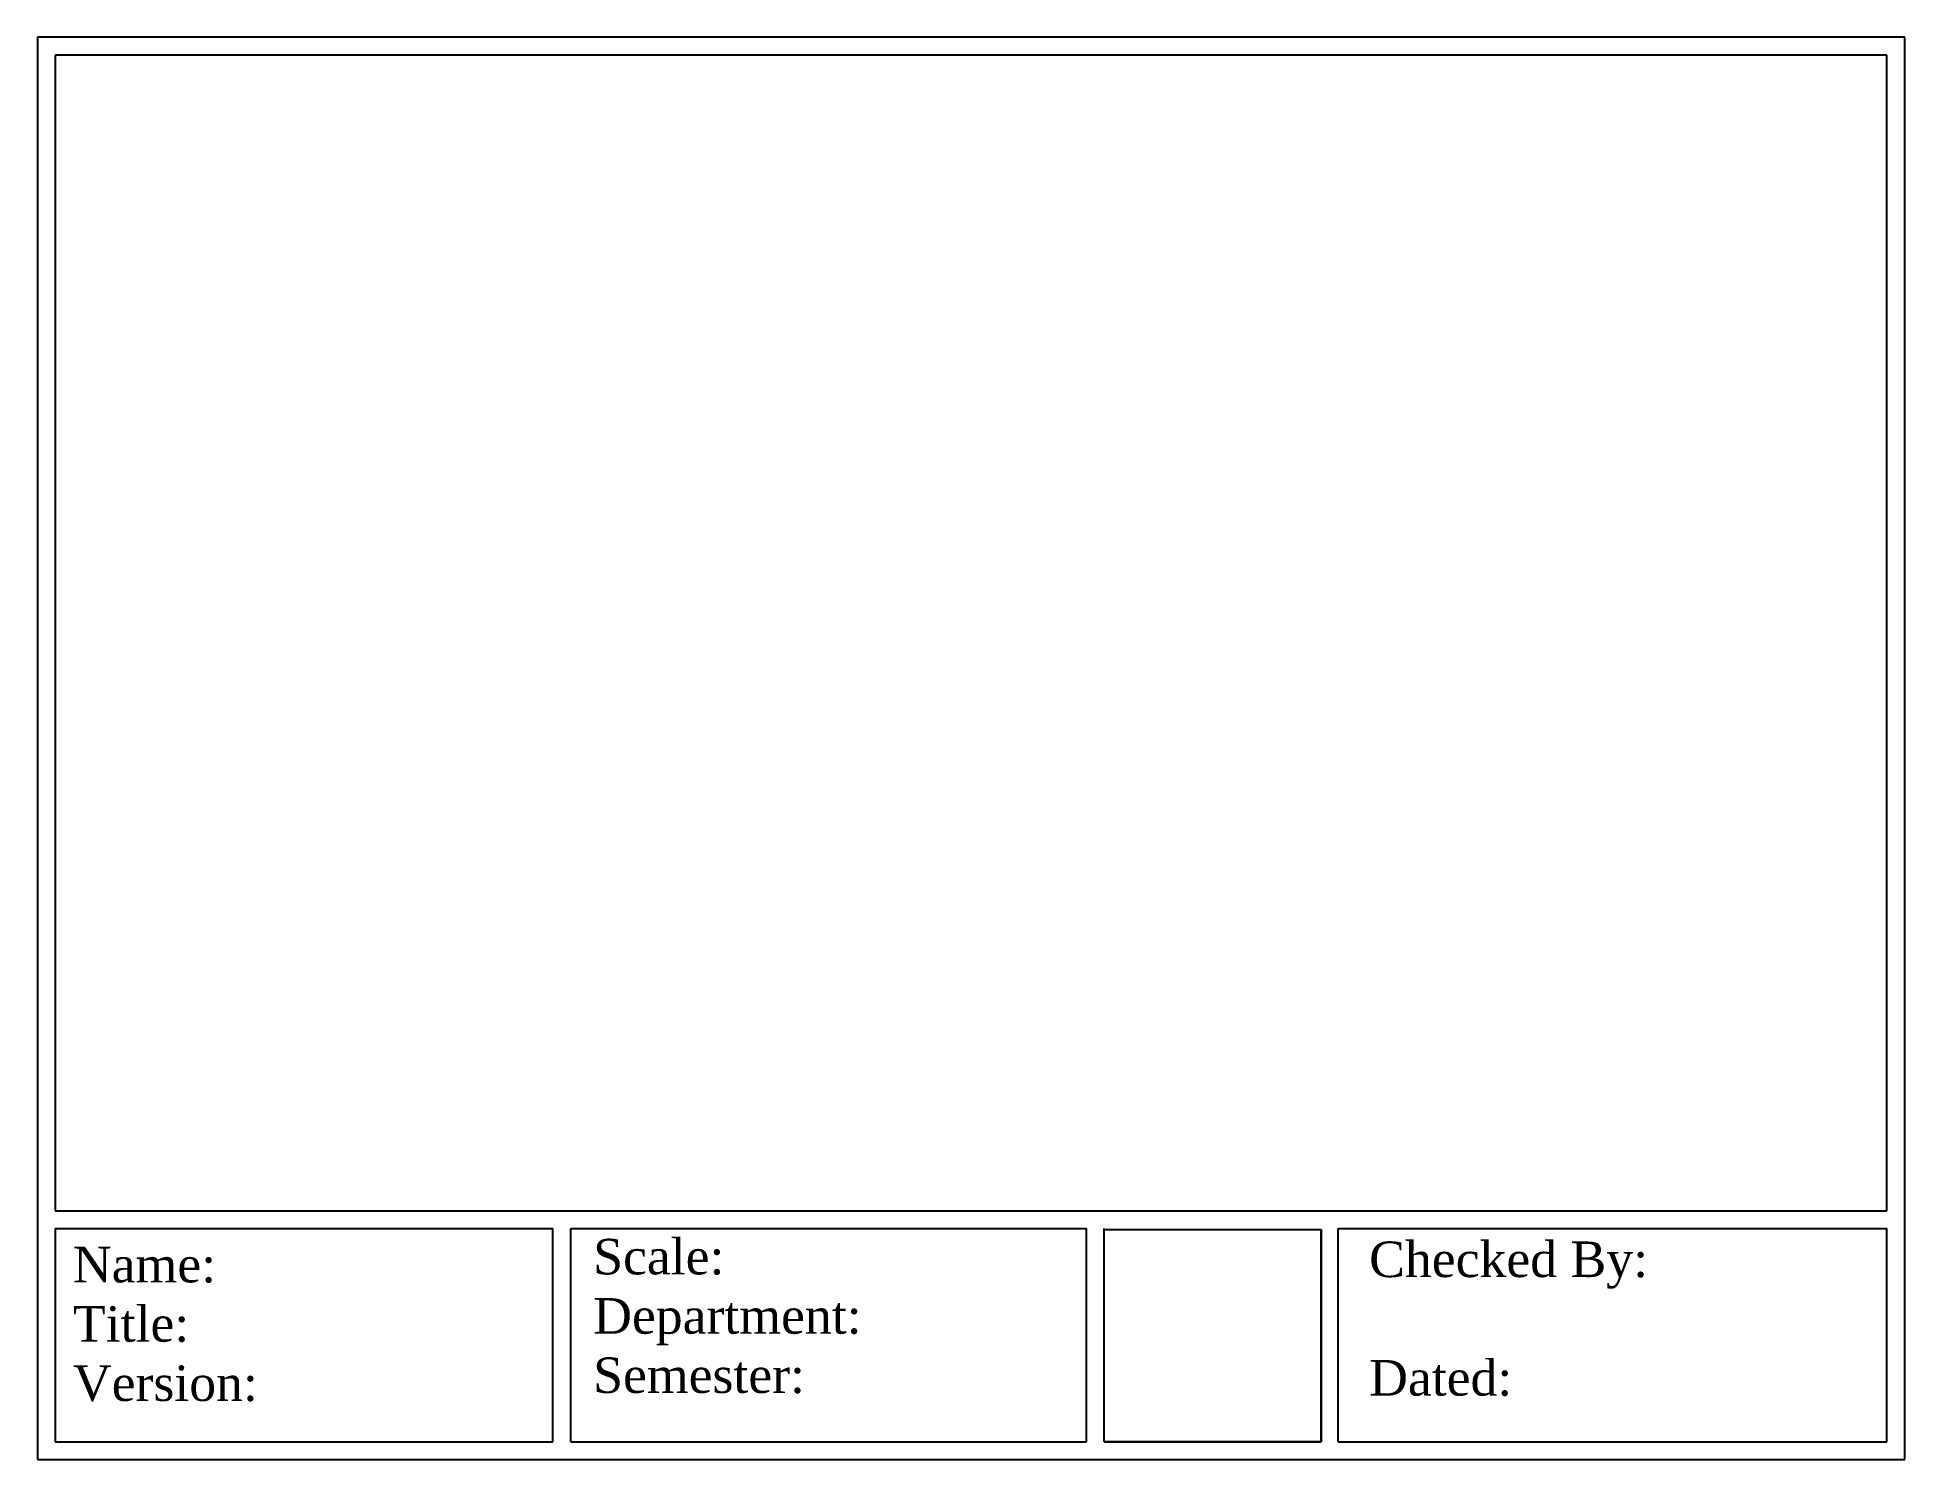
# Paper-space layout 'Layout1' of a CAD drawing. Header units: inches. Extents: x 0 to 10.5, y 0 to 8.
import ezdxf

# ---------------------------------------------------------------- set-up
doc = ezdxf.new("R2010")
doc.units = ezdxf.units.IN
doc.header["$MEASUREMENT"] = 0
picture_1 = doc.add_image_def('image1.png', size_in_pixel=(227, 222))

psp = doc.layouts.get("Layout1")

# ---------------------------------------------------------------- linework, layer by layer
for p, q in [((10.502, 8), (0, 8)), ((0, 8), (0, 0)), ((10.502, 0), (10.502, 8)), ((10.402, 7.9), (0.1, 7.9)), ((0.1, 7.9), (0.1, 1.4)), ((10.402, 1.4), (10.402, 7.9)), ((0.1, 1.4), (10.402, 1.4)), ((0.1, 1.3), (2.9, 1.3)), ((0.1, 1.3), (0.1, 0.1)), ((2.9, 0.1), (2.9, 1.3)), ((3, 1.3), (5.9, 1.3)), ((3, 0.1), (3, 1.3)), ((5.9, 0.1), (5.9, 1.3)), ((6, 0.1), (6, 1.3)), ((6, 1.294), (7.221, 1.294)), ((7.221, 0.101), (7.221, 1.294)), ((7.315, 1.3), (10.402, 1.3)), ((7.315, 0.1), (7.315, 1.3)), ((10.402, 0.1), (10.402, 1.3)), ((0, 0), (10.502, 0)), ((0.1, 0.1), (2.9, 0.1)), ((3, 0.1), (5.9, 0.1)), ((6, 0.1), (7.221, 0.1)), ((7.315, 0.1), (10.402, 0.1))]:
    psp.add_line(p, q)

# ---------------------------------------------------------------- texts
at = {"char_height": 0.2, "attachment_point": 1}
for s, insert, width in [('{\\fTimes New Roman|b0|i0|c0|p18;Name:\\PTitle:\\PVersion:}', (0.2, 1.197), 2.70676), ('{\\fTimes New Roman|b0|i0|c0|p18;Scale:\\PDepartment:\\PSemester:}', (3.126, 1.242), 1.49022), ('{\\fTimes New Roman|b0|i0|c0|p18;Checked By:\\P\\PDated:}', (7.49, 1.227), 3.3314)]:
    psp.add_mtext(s, dxfattribs=dict(at, insert=insert, width=width))

# ---------------------------------------------------------------- pictures from other files: only their frames are drawn
image = psp.add_image(picture_1, insert=(6, 0.1), size_in_units=(1.221, 1.194))
image.dxf.flags = 7

doc.saveas('drawing.dxf')
